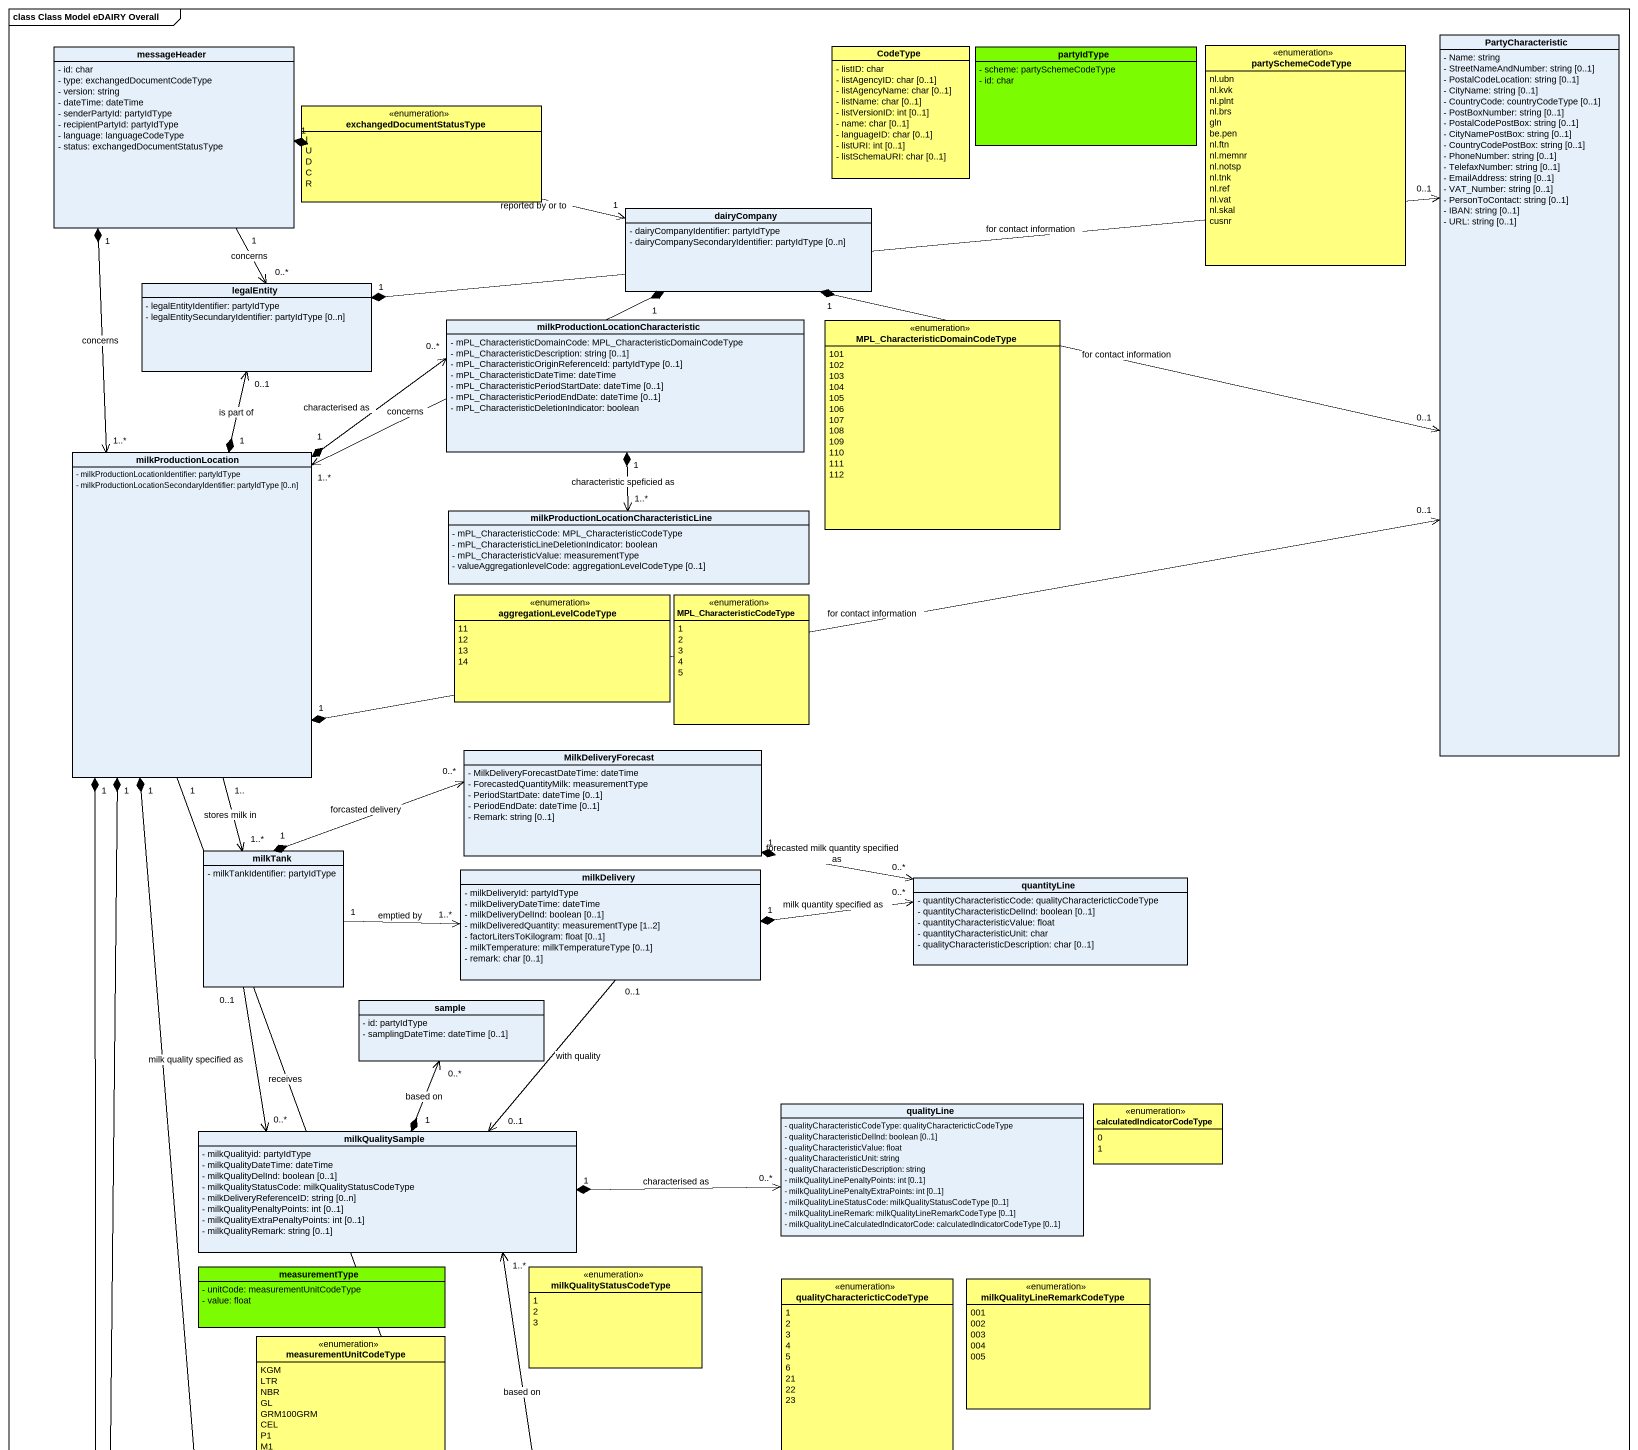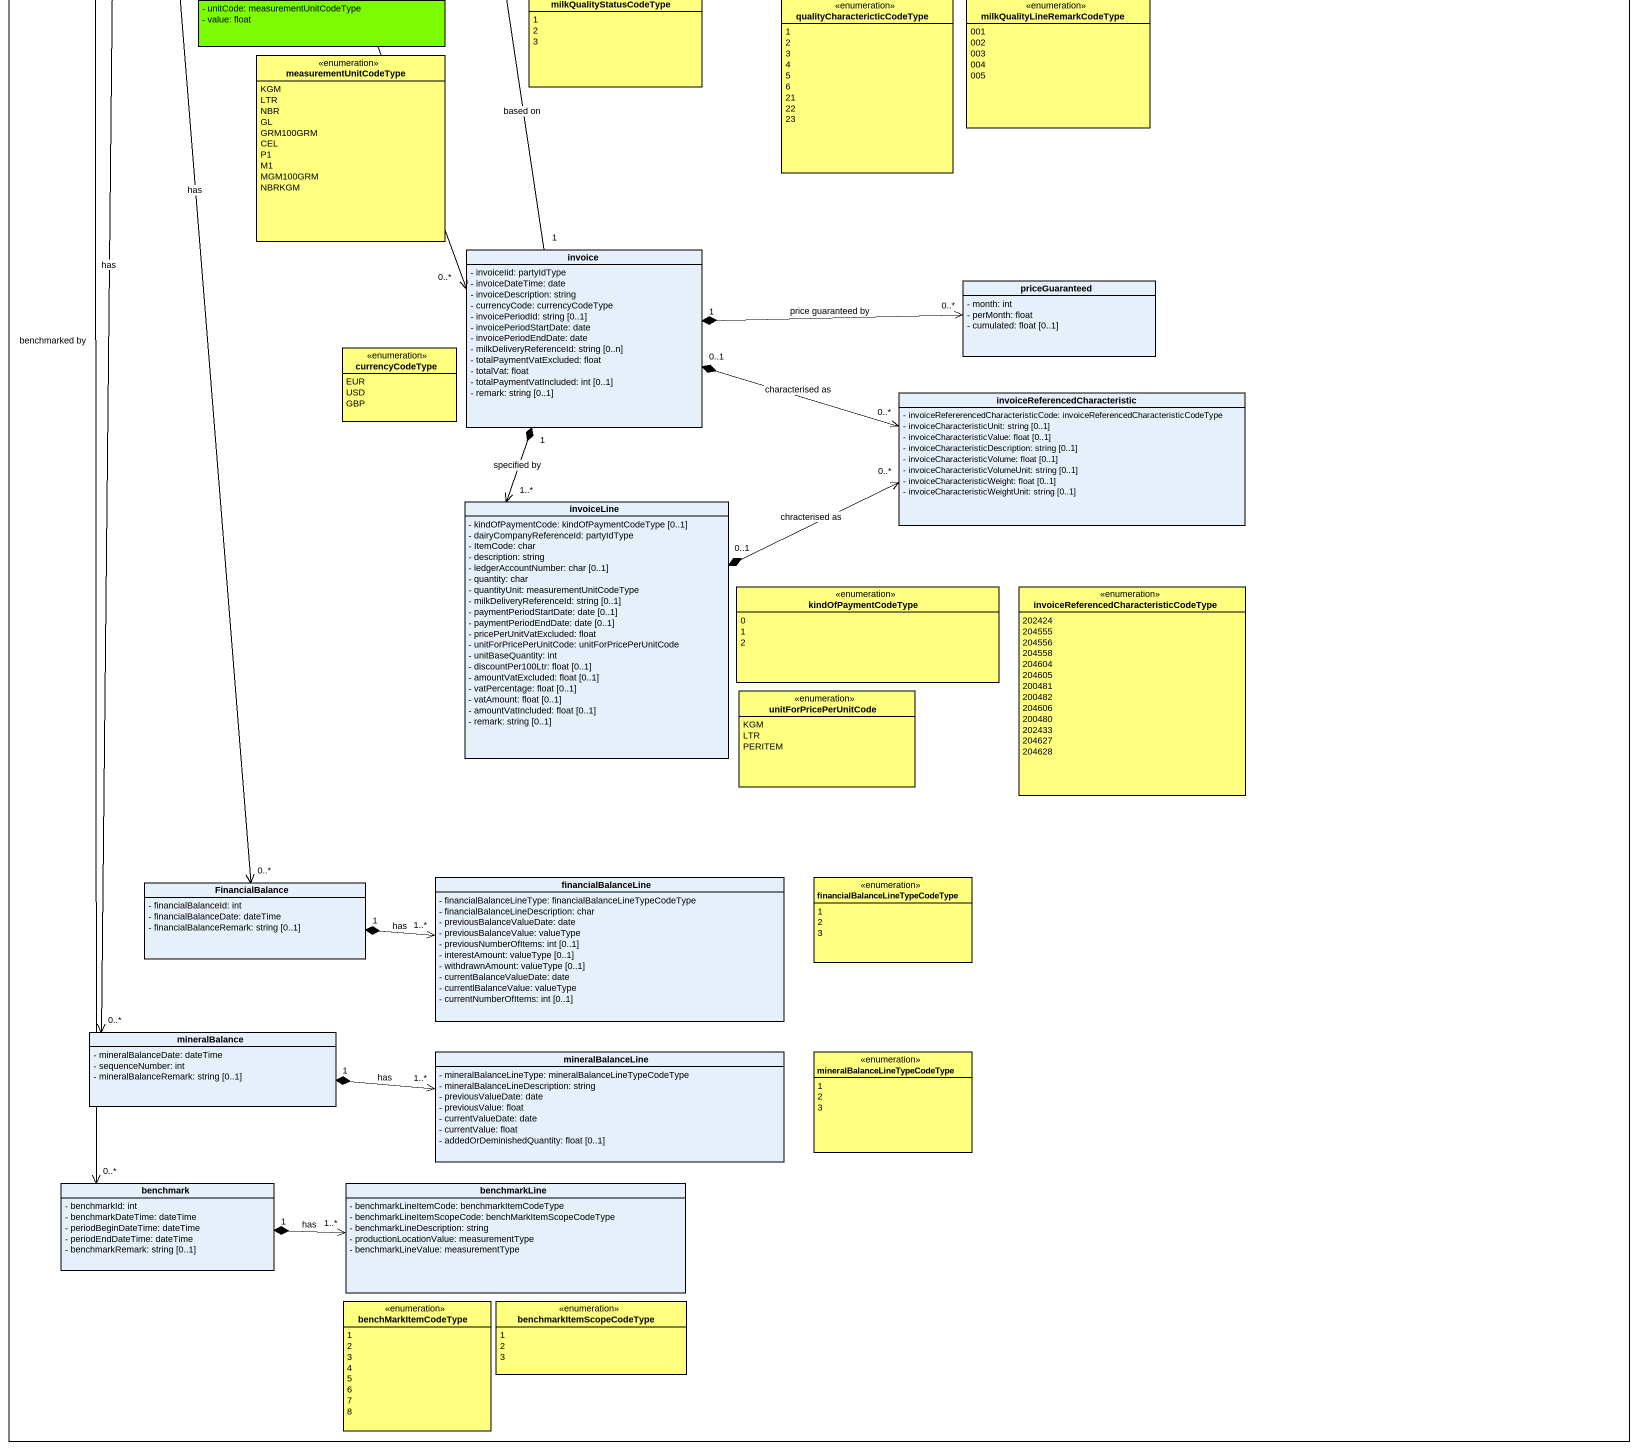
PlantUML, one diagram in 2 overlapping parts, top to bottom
@startuml
mainframe class Class Model eDAIRY Overall
hide circle
hide empty members
skinparam classAttributeIconSize 0
class messageHeader {
  - id: char
  - type: exchangedDocumentCodeType
  - version: string
  - dateTime: dateTime
  - senderPartyId: partyIdType
  - recipientPartyId: partyIdType
  - language: languageCodeType
  - status: exchangedDocumentStatusType
}
class CodeType #FFFF80 {
  - listID: char
  - listAgencyID: char [0..1]
  - listAgencyName: char [0..1]
  - listName: char [0..1]
  - listVersionID: int [0..1]
  - name: char [0..1]
  - languageID: char [0..1]
  - listURI: int [0..1]
  - listSchemaURI: char [0..1]
}
class partyIdType #7CFC00 {
  - scheme: partySchemeCodeType
  - id: char
}
enum partySchemeCodeType #FFFF80 {
  nl.ubn
  nl.kvk
  nl.plnt
  nl.brs
  gln
  be.pen
  nl.ftn
  nl.memnr
  nl.notsp
  nl.tnk
  nl.ref
  nl.vat
  nl.skal
  cusnr
}
class PartyCharacteristic {
  - Name: string
  - StreetNameAndNumber: string [0..1]
  - PostalCodeLocation: string [0..1]
  - CityName: string [0..1]
  - CountryCode: countryCodeType [0..1]
  - PostBoxNumber: string [0..1]
  - PostalCodePostBox: string [0..1]
  - CityNamePostBox: string [0..1]
  - CountryCodePostBox: string [0..1]
  - PhoneNumber: string [0..1]
  - TelefaxNumber: string [0..1]
  - EmailAddress: string [0..1]
  - VAT_Number: string [0..1]
  - PersonToContact: string [0..1]
  - IBAN: string [0..1]
  - URL: string [0..1]
}
enum exchangedDocumentStatusType #FFFF80 {
  I
  U
  D
  C
  R
}
class dairyCompany {
  - dairyCompanyIdentifier: partyIdType
  - dairyCompanySecondaryIdentifier: partyIdType [0..n]
}
class legalEntity {
  - legalEntityIdentifier: partyIdType
  - legalEntitySecundaryIdentifier: partyIdType [0..n]
}
class "milkProductionLocationCharacteristic" as milkProductionLocationCharac {
  - mPL_CharacteristicDomainCode: MPL_CharacteristicDomainCodeType
  - mPL_CharacteristicDescription: string [0..1]
  - mPL_CharacteristicOriginReferenceId: partyIdType [0..1]
  - mPL_CharacteristicDateTime: dateTime
  - mPL_CharacteristicPeriodStartDate: dateTime [0..1]
  - mPL_CharacteristicPeriodEndDate: dateTime [0..1]
  - mPL_CharacteristicDeletionIndicator: boolean
}
enum "MPL_CharacteristicDomainCodeType" as MPL_CharacteristicDomainCode #FFFF80 {
  101
  102
  103
  104
  105
  106
  107
  108
  109
  110
  111
  112
}
class milkProductionLocation {
  - milkProductionLocationIdentifier: partyIdType
  - milkProductionLocationSecondaryIdentifier: partyIdType [0..n]
}
class "milkProductionLocationCharacteristicLine" as milkProductionLocationCharac_2 {
  - mPL_CharacteristicCode: MPL_CharacteristicCodeType
  - mPL_CharacteristicLineDeletionIndicator: boolean
  - mPL_CharacteristicValue: measurementType
  - valueAggregationlevelCode: aggregationLevelCodeType [0..1]
}
enum aggregationLevelCodeType #FFFF80 {
  11
  12
  13
  14
}
enum MPL_CharacteristicCodeType #FFFF80 {
  1
  2
  3
  4
  5
}
class MilkDeliveryForecast {
  - MilkDeliveryForecastDateTime: dateTime
  - ForecastedQuantityMilk: measurementType
  - PeriodStartDate: dateTime [0..1]
  - PeriodEndDate: dateTime [0..1]
  - Remark: string [0..1]
}
class milkTank {
  - milkTankIdentifier: partyIdType
}
class milkDelivery {
  - milkDeliveryId: partyIdType
  - milkDeliveryDateTime: dateTime
  - milkDeliveryDelInd: boolean [0..1]
  - milkDeliveredQuantity: measurementType [1..2]
  - factorLitersToKilogram: float [0..1]
  - milkTemperature: milkTemperatureType [0..1]
  - remark: char [0..1]
}
class quantityLine {
  - quantityCharacteristicCode: qualityCharactericticCodeType
  - quantityCharacteristicDelInd: boolean [0..1]
  - quantityCharacteristicValue: float
  - quantityCharacteristicUnit: char
  - qualityCharacteristicDescription: char [0..1]
}
class sample {
  - id: partyIdType
  - samplingDateTime: dateTime [0..1]
}
class milkQualitySample {
  - milkQualityid: partyIdType
  - milkQualityDateTime: dateTime
  - milkQualityDelInd: boolean [0..1]
  - milkQualityStatusCode: milkQualityStatusCodeType
  - milkDeliveryReferenceID: string [0..n]
  - milkQualityPenaltyPoints: int [0..1]
  - milkQualityExtraPenaltyPoints: int [0..1]
  - milkQualityRemark: string [0..1]
}
class qualityLine {
  - qualityCharacteristicCodeType: qualityCharactericticCodeType
  - qualityCharacteristicDelInd: boolean [0..1]
  - qualityCharacteristicValue: float
  - qualityCharacteristicUnit: string
  - qualityCharacteristicDescription: string
  - milkQualityLinePenaltyPoints: int [0..1]
  - milkQualityLinePenaltyExtraPoints: int [0..1]
  - milkQualityLineStatusCode: milkQualityStatusCodeType [0..1]
  - milkQualityLineRemark: milkQualityLineRemarkCodeType [0..1]
  - milkQualityLineCalculatedIndicatorCode: calculatedIndicatorCodeType [0..1]
}
enum calculatedIndicatorCodeType #FFFF80 {
  0
  1
}
class measurementType #7CFC00 {
  - unitCode: measurementUnitCodeType
  - value: float
}
enum milkQualityStatusCodeType #FFFF80 {
  1
  2
  3
}
enum "qualityCharactericticCodeType" as qualityCharactericticCodeTyp #FFFF80 {
  1
  2
  3
  4
  5
  6
  21
  22
  23
}
enum "milkQualityLineRemarkCodeType" as milkQualityLineRemarkCodeTyp #FFFF80 {
  001
  002
  003
  004
  005
}
enum measurementUnitCodeType #FFFF80 {
  KGM
  LTR
  NBR
  GL
  GRM100GRM
  CEL
  P1
  M1
  MGM100GRM
  NBRKGM
}
class invoice {
  - invoiceIid: partyIdType
  - invoiceDateTime: date
  - invoiceDescription: string
  - currencyCode: currencyCodeType
  - invoicePeriodId: string [0..1]
  - invoicePeriodStartDate: date
  - invoicePeriodEndDate: date
  - milkDeliveryReferenceId: string [0..n]
  - totalPaymentVatExcluded: float
  - totalVat: float
  - totalPaymentVatIncluded: int [0..1]
  - remark: string [0..1]
}
class priceGuaranteed {
  - month: int
  - perMonth: float
  - cumulated: float [0..1]
}
enum currencyCodeType #FFFF80 {
  EUR
  USD
  GBP
}
class "invoiceReferencedCharacteristic" as invoiceReferencedCharacteris {
  - invoiceRefererencedCharacteristicCode: invoiceReferencedCharacteristicCodeType
  - invoiceCharacteristicUnit: string [0..1]
  - invoiceCharacteristicValue: float [0..1]
  - invoiceCharacteristicDescription: string [0..1]
  - invoiceCharacteristicVolume: float [0..1]
  - invoiceCharacteristicVolumeUnit: string [0..1]
  - invoiceCharacteristicWeight: float [0..1]
  - invoiceCharacteristicWeightUnit: string [0..1]
}
class invoiceLine {
  - kindOfPaymentCode: kindOfPaymentCodeType [0..1]
  - dairyCompanyReferenceId: partyIdType
  - ItemCode: char
  - description: string
  - ledgerAccountNumber: char [0..1]
  - quantity: char
  - quantityUnit: measurementUnitCodeType
  - milkDeliveryReferenceId: string [0..1]
  - paymentPeriodStartDate: date [0..1]
  - paymentPeriodEndDate: date [0..1]
  - pricePerUnitVatExcluded: float
  - unitForPricePerUnitCode: unitForPricePerUnitCode
  - unitBaseQuantity: int
  - discountPer100Ltr: float [0..1]
  - amountVatExcluded: float [0..1]
  - vatPercentage: float [0..1]
  - vatAmount: float [0..1]
  - amountVatIncluded: float [0..1]
  - remark: string [0..1]
}
enum kindOfPaymentCodeType #FFFF80 {
  0
  1
  2
}
enum "invoiceReferencedCharacteristicCodeType" as invoiceReferencedCharacteris_2 #FFFF80 {
  202424
  204555
  204556
  204558
  204604
  204605
  200481
  200482
  204606
  200480
  202433
  204627
  204628
}
enum unitForPricePerUnitCode #FFFF80 {
  KGM
  LTR
  PERITEM
}
class FinancialBalance {
  - financialBalanceId: int
  - financialBalanceDate: dateTime
  - financialBalanceRemark: string [0..1]
}
class financialBalanceLine {
  - financialBalanceLineType: financialBalanceLineTypeCodeType
  - financialBalanceLineDescription: char
  - previousBalanceValueDate: date
  - previousBalanceValue: valueType
  - previousNumberOfItems: int [0..1]
  - interestAmount: valueType [0..1]
  - withdrawnAmount: valueType [0..1]
  - currentBalanceValueDate: date
  - currentlBalanceValue: valueType
  - currentNumberOfItems: int [0..1]
}
enum "financialBalanceLineTypeCodeType" as financialBalanceLineTypeCode #FFFF80 {
  1
  2
  3
}
class mineralBalance {
  - mineralBalanceDate: dateTime
  - sequenceNumber: int
  - mineralBalanceRemark: string [0..1]
}
class mineralBalanceLine {
  - mineralBalanceLineType: mineralBalanceLineTypeCodeType
  - mineralBalanceLineDescription: string
  - previousValueDate: date
  - previousValue: float
  - currentValueDate: date
  - currentValue: float
  - addedOrDeminishedQuantity: float [0..1]
}
enum "mineralBalanceLineTypeCodeType" as mineralBalanceLineTypeCodeTy #FFFF80 {
  1
  2
  3
}
class benchmark {
  - benchmarkId: int
  - benchmarkDateTime: dateTime
  - periodBeginDateTime: dateTime
  - periodEndDateTime: dateTime
  - benchmarkRemark: string [0..1]
}
class benchmarkLine {
  - benchmarkLineItemCode: benchmarkItemCodeType
  - benchmarkLineItemScopeCode: benchMarkItemScopeCodeType
  - benchmarkLineDescription: string
  - productionLocationValue: measurementType
  - benchmarkLineValue: measurementType
}
enum benchMarkItemCodeType #FFFF80 {
  1
  2
  3
  4
  5
  6
  7
  8
}
enum benchmarkItemScopeCodeType #FFFF80 {
  1
  2
  3
}
messageHeader "1" *-right-> "1" dairyCompany : reported by or to
messageHeader "1" --> "0..*" legalEntity : concerns
messageHeader "1" *--> "1..*" milkProductionLocation : concerns
dairyCompany "1" *-right-> "0..1" PartyCharacteristic : for contact information
dairyCompany "1" *--> "1..*" milkProductionLocation : concerns
legalEntity "1" *-right-> "0..1" PartyCharacteristic : for contact information
milkProductionLocationCharac "1" *--> "1..*" milkProductionLocationCharac_2 : characteristic speficied as
milkProductionLocation "1" *-right-> "0..1" PartyCharacteristic : for contact information
milkProductionLocation "1" *-up-> "0..1" legalEntity : is part of
milkProductionLocation "1" *-right-> "0..*" milkProductionLocationCharac : characterised as
milkProductionLocation "1.." --> "1..*" milkTank : stores milk in
milkProductionLocation "1" --> "0..*" invoice : receives
milkProductionLocation "1" *--> "0..*" FinancialBalance : has
milkProductionLocation "1" *--> "0..*" mineralBalance : has
milkProductionLocation "1" *--> "0..*" benchmark : benchmarked by
MilkDeliveryForecast "1" *-right-> "0..*" quantityLine : forecasted milk quantity specified as
milkTank "1" *-right-> "0..*" MilkDeliveryForecast : forcasted delivery
milkTank "1" -right-> "1..*" milkDelivery : emptied by
milkTank "0..1" --> "0..*" milkQualitySample : milk quality specified as
milkDelivery "1" *-right-> "0..*" quantityLine : milk quantity specified as
milkDelivery "0..1" --> "0..1" milkQualitySample : with quality
milkQualitySample "1" *-up-> "0..*" sample : based on
milkQualitySample "1" *-right-> "0..*" qualityLine : characterised as
invoice "1" -up-> "1..*" milkQualitySample : based on
invoice "1" *-right-> "0..*" priceGuaranteed : price guaranteed by
invoice "0..1" *-right-> "0..*" invoiceReferencedCharacteris : characterised as
invoice "1" *--> "1..*" invoiceLine : specified by
invoiceLine "0..1" *-right-> "0..*" invoiceReferencedCharacteris : chracterised as
FinancialBalance "1" *-right-> "1..*" financialBalanceLine : has
mineralBalance "1" *-right-> "1..*" mineralBalanceLine : has
benchmark "1" *-right-> "1..*" benchmarkLine : has
@enduml
